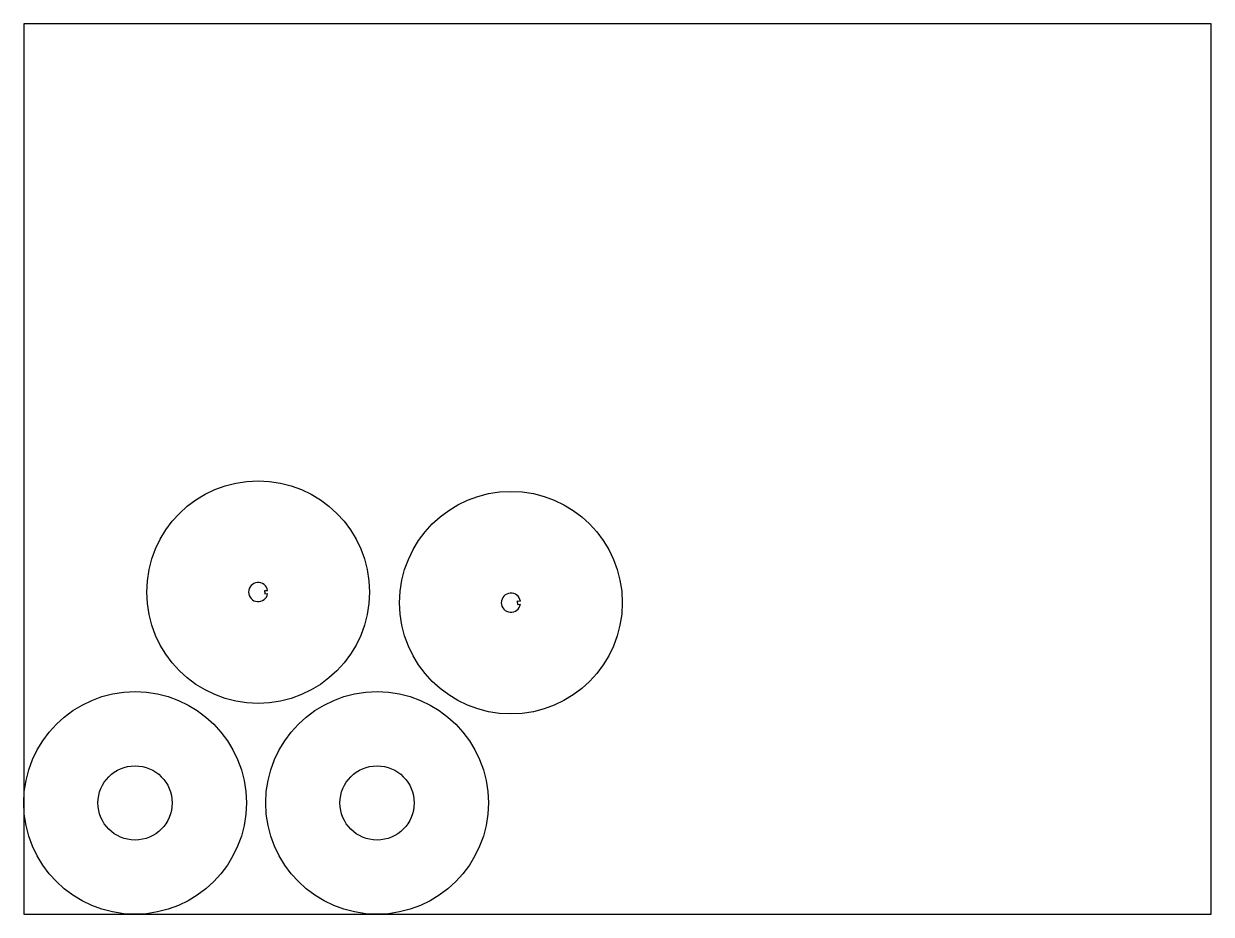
# Model space of a CAD drawing. Header units: inches. Extents: x 0 to 24, y 0 to 18.
import ezdxf

# ---------------------------------------------------------------- set-up
doc = ezdxf.new("R2010")
doc.units = ezdxf.units.IN
doc.header["$MEASUREMENT"] = 0

msp = doc.modelspace()

# ---------------------------------------------------------------- linework, layer by layer
for p, q in [((4.873, 6.512), (4.873, 6.547)), ((4.873, 6.547), (4.928, 6.543)), ((4.873, 6.512), (4.873, 6.477)), ((4.873, 6.477), (4.928, 6.481)), ((9.981, 6.298), (9.981, 6.333)), ((9.981, 6.333), (10.037, 6.328)), ((9.981, 6.298), (9.981, 6.263)), ((9.981, 6.263), (10.037, 6.267))]:
    msp.add_line(p, q)
msp.add_lwpolyline([(0, 0), (24, 0), (24, 18), (0, 18)], close=True)
for centre, radius in [((4.737, 6.512), 2.25), ((9.846, 6.298), 2.25), ((2.25, 2.25), 2.25), ((7.141, 2.25), 2.25), ((2.25, 2.25), 0.75), ((7.141, 2.25), 0.75)]:
    msp.add_circle(centre, radius)
for centre in [(4.737, 6.512), (9.846, 6.298)]:
    msp.add_arc(centre, 0.194, 9.1217, 350.7833)

doc.saveas('drawing.dxf')
